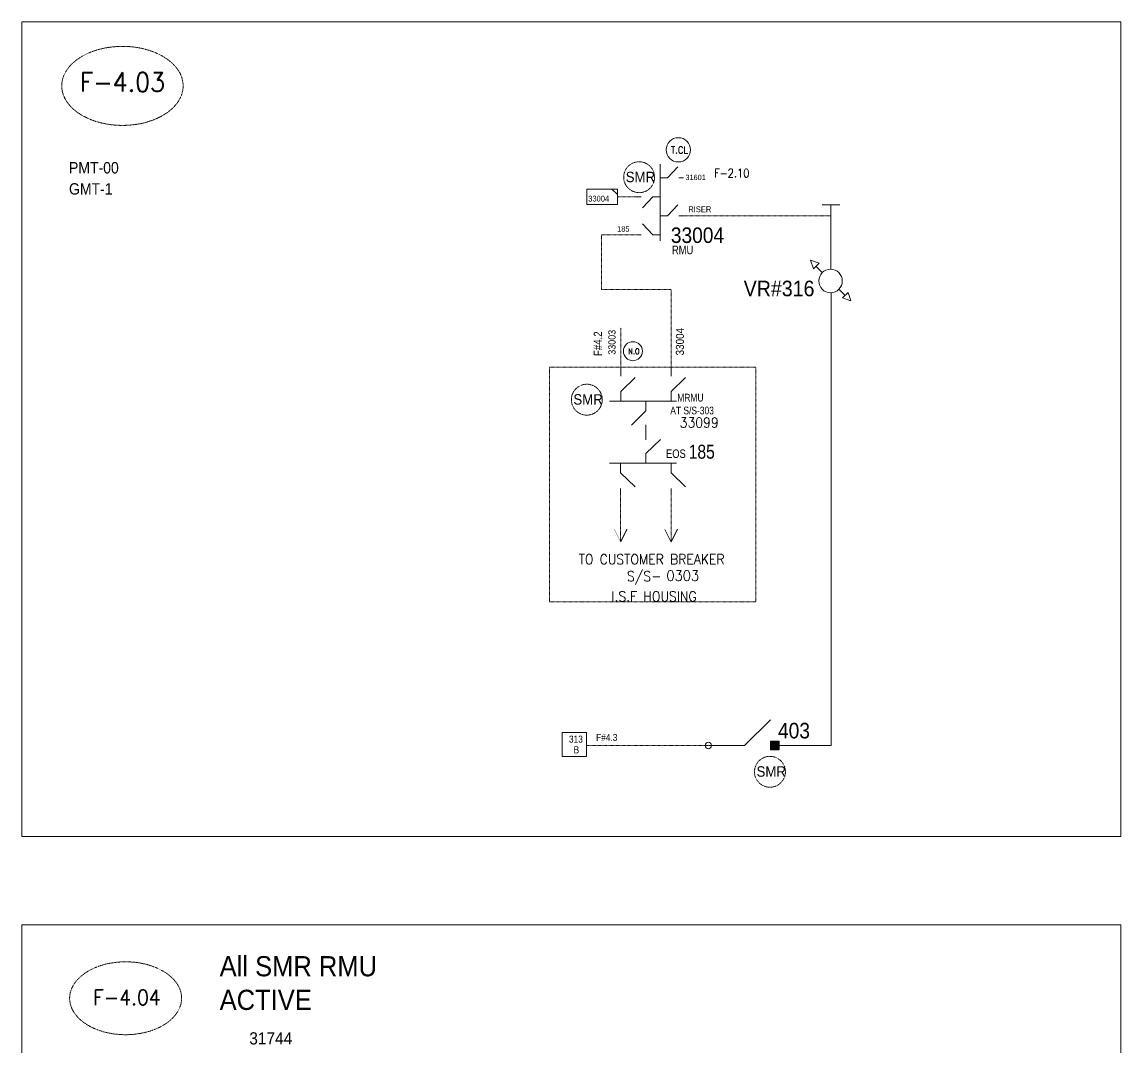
# Model space of a CAD drawing. Header units: metres. Extents: x 65984 to 144644, y -19036 to 23726.
# Drawn here: x 108227 to 109997, y 11641 to 13291 of the extents above; entities that cross this region are included whole.
import ezdxf
from ezdxf.enums import TextEntityAlignment as Align

# ---------------------------------------------------------------- set-up
doc = ezdxf.new("R2010")
doc.units = ezdxf.units.M
doc.header["$MEASUREMENT"] = 0
doc.linetypes.add('DGN Style 3', pattern=[0.013877, 0, -0.013877])
doc.layers.get('0').update_dxf_attribs({"color": 95, "lineweight": 40})
for name, color, linetype, lineweight in [('ABS', 7, 'Continuous', 40), ('ABS NUMBER', 112, 'Continuous', 30), ('d_eos', 111, 'Continuous', 40), ('d_eos no', 121, 'Continuous', 40), ('d_switch', 95, 'Continuous', 40), ('d_tf no', 6, 'Continuous', 40), ('d_ug cable', 95, 'Continuous', 40), ('d_unit sub', 7, 'Continuous', 40), ('d_village name', 7, 'Continuous', 40), ('FDR  2  19', 172, 'Continuous', 40), ('FDR  4  02', 126, 'Continuous', 40), ('fedr no', 95, 'Continuous', 40), ('GRID STATION  04', 7, 'Continuous', 40), ('O H MAIN FEEDER', 4, 'Continuous', 100), ('REGULATOR', 5, 'Continuous', 40), ('SW N O', 114, 'Continuous', 30)]:
    doc.layers.add(name, color=color, linetype=linetype, lineweight=lineweight)
doc.styles.add('NASKHF', font='naskhf.shx', dxfattribs={"height": 8})
doc.styles.add('Style-Arial', font='arial.ttf')
doc.styles.add('Style-ENGINEERING', font='ENGINEERING.shx')
doc.styles.add('Style-msdefault', font='msdefault.shx')
doc.styles.add('Style-STANDARD', font='STANDARD.shx')

# ---------------------------------------------------------------- blocks, each defined once
blk = doc.blocks.new('ABS2_1_1')
at = {"color": 0, "linetype": 'ByBlock', "lineweight": -2, "ltscale": 500}
for q in [(-29900, 43500), (0, 0)]:
    blk.add_line((0, 13600), q, dxfattribs=at)
at = {"color": 0, "linetype": 'ByBlock', "lineweight": -2, "ltscale": 500, "flags": 128}
for points in [[(5000, 43600), (-5000, 43600), (-5000, 53600), (5000, 53600)], [(3791, 49653), (3791, 49653), (3791, 49653)]]:
    blk.add_lwpolyline(points, close=True, dxfattribs=at)
at = {"color": 0, "linetype": 'ByBlock', "lineweight": -2, "ltscale": 500}
for points in [[(5000, 43600), (-5000, 43600), (5000, 53600), (-5000, 53600)], [(3791, 49653), (3791, 49653), (3791, 49653)]]:
    blk.add_solid(points, dxfattribs=at)
blk = doc.blocks.new('TF_8')
at = {"color": 0, "linetype": 'ByBlock', "lineweight": -2}
blk.add_line((6.3, 4.95), (9.9, 1.35), dxfattribs=at)
blk.add_3dface([(-10.1, 4.95), (9.9, 4.95), (9.9, -5.05), (-10.1, -5.05)], dxfattribs=at)
blk = doc.blocks.new('*U1081')
at = {"layer": 'd_eos', "color": 2, "linetype": 'Continuous', "lineweight": 13, "ltscale": 1.957768}
for p, q in [((-4.65, 11.34), (-11.44, 18.34)), ((-12.09, 11.34), (-14.91, 11.34)), ((0, 11.34), (-4.65, 11.34)), ((0, 14.01), (0, -18.32)), ((0, -0.8), (4.65, -0.8)), ((4.65, -0.8), (11.45, -7.81)), ((12.1, -0.8), (14.92, -0.8)), ((-4.65, -12.95), (-11.44, -5.95)), ((-12.09, -12.95), (-14.92, -12.95)), ((0, -12.95), (-4.65, -12.95))]:
    blk.add_line(p, q, dxfattribs=at)
blk = doc.blocks.new('*U2557')
at = {"layer": 'REGULATOR', "color": 7, "linetype": 'Continuous', "lineweight": 13}
for p, q in [((24, 25.1), (13.4, 14.5)), ((-14.9, -13.7), (-25.5, -24.4))]:
    blk.add_line(p, q, dxfattribs=at)
at = {"layer": 'REGULATOR', "color": 7, "linetype": 'Continuous', "lineweight": 13, "flags": 128}
for points in [[(29.5, 20), (34.4, 34.3), (20.1, 29.6)], [(-29.6, -20), (-34.4, -34.3), (-20.1, -29.5)]]:
    blk.add_lwpolyline(points, close=True, dxfattribs=at)
at = {"layer": 'REGULATOR', "color": 7, "linetype": 'Continuous', "lineweight": 13}
blk.add_circle((-0.8, 0.4), 20, dxfattribs=at)
blk = doc.blocks.new('*U1280')
at = {"layer": 'SW N O', "color": 1, "lineweight": 13}
blk.add_circle((0, 0), 16.8, dxfattribs=at)
at = {"layer": 'SW N O', "color": 1, "lineweight": 13, "style": 'Style-STANDARD'}
blk.add_text('T.CL', height=9.6, dxfattribs=at).set_placement((1.7, -0.2), align=Align.MIDDLE_CENTER)
blk = doc.blocks.new('*U1266')
at = {"layer": 'SW N O', "color": 3, "lineweight": 13}
blk.add_circle((0, 0), 16.8, dxfattribs=at)
at = {"layer": 'SW N O', "color": 3, "lineweight": 13, "style": 'Style-STANDARD'}
blk.add_text('N.O', height=9.6, dxfattribs=at).set_placement((1.7, -0.2), align=Align.MIDDLE_CENTER)

msp = doc.modelspace()

# ---------------------------------------------------------------- linework, layer by layer
at = {"layer": 'd_eos', "color": 2, "linetype": 'Continuous', "lineweight": 13, "ltscale": 1.601634}
for p, q in [((109254.9, 13061.6), (109254.9, 12938.3)), ((109266.6, 13039.9), (109283.6, 13057.5)), ((109254.9, 13039.9), (109266.6, 13039.9)), ((109285.2, 13039.9), (109292.3, 13039.9)), ((109224.5, 13008.9), (109217.5, 13008.9)), ((109243.2, 13008.9), (109226.2, 12991.4)), ((109254.9, 13008.9), (109243.2, 13008.9)), ((109266.5, 12978.5), (109283.6, 12996)), ((109243.2, 12948), (109226.2, 12965.6)), ((109254.9, 12978.5), (109266.5, 12978.5)), ((109285.2, 12978.5), (109292.3, 12978.5)), ((109224.5, 12948), (109217.4, 12948)), ((109254.9, 12948), (109243.2, 12948))]:
    msp.add_line(p, q, dxfattribs=at)
at = {"layer": 'd_eos', "color": 7, "linetype": 'Continuous', "lineweight": 13, "ltscale": 1.957768}
for p, q in [((109231.9, 12617.3), (109231.9, 12641.9)), ((109231.9, 12595.4), (109255.3, 12618.1)), ((109231.9, 12579.8), (109231.9, 12595.4)), ((109281.4, 12579.8), (109173.3, 12579.8)), ((109191.2, 12579.8), (109191.2, 12564.2)), ((109272.5, 12579.8), (109272.5, 12564.3)), ((109191.2, 12564.2), (109214.7, 12541.5)), ((109272.5, 12564.3), (109295.9, 12541.5)), ((109191.2, 12539.3), (109191.2, 12529.9)), ((109272.5, 12539.3), (109272.5, 12529.9))]:
    msp.add_line(p, q, dxfattribs=at)
at = {"layer": 'd_ug cable', "color": 2, "linetype": 'DGN Style 3', "lineweight": 13}
msp.add_line((109217.5, 13008.9), (109185.9, 13008.9), dxfattribs=at)
at = {"layer": 'd_ug cable', "color": 5, "linetype": 'DGN Style 3', "lineweight": 13}
for p, q in [((109292.3, 12978.5), (109530.1, 12978.5)), ((109191.5, 12728.2), (109191.5, 12798.1))]:
    msp.add_line(p, q, dxfattribs=at)
at = {"layer": 'd_ug cable', "color": 5, "linetype": 'DGN Style 3', "lineweight": 13, "flags": 128}
for points in [[(109272.5, 12729.6), (109272.5, 12859.8), (109160.5, 12859.8), (109160.5, 12948), (109217.4, 12948)], [(109136, 12124.8), (109333.5, 12124.8)]]:
    msp.add_lwpolyline(points, dxfattribs=at)
at = {"layer": 'd_ug cable', "color": 2, "linetype": 'DGN Style 3', "lineweight": 13}
for centre in [(109221, 13040.8), (109136.7, 12682.2), (109431.8, 12082.5)]:
    msp.add_circle(centre, 24.9, dxfattribs=at)
at = {"layer": 'FDR  2  19', "color": 1, "linetype": 'DGN Style 3', "lineweight": 13}
for p, q in [((109191.2, 12529.9), (109191.2, 12453)), ((109272.5, 12529.9), (109272.5, 12453))]:
    msp.add_line(p, q, dxfattribs=at)
at = {"layer": 'FDR  2  19', "color": 1, "linetype": 'DGN Style 3', "lineweight": 13, "flags": 128}
for points in [[(109180.9, 12473.6), (109191.2, 12453), (109201.5, 12473.6)], [(109262.2, 12473.6), (109272.5, 12453), (109282.8, 12473.6)]]:
    msp.add_lwpolyline(points, dxfattribs=at)
at = {"layer": 'FDR  4  02', "color": 231, "linetype": 'DGN Style 3', "lineweight": 13, "flags": 128}
msp.add_lwpolyline([(109408.9, 12734.7), (109076.4, 12734.7), (109076.4, 12356.6), (109408.9, 12356.6)], close=True, dxfattribs=at)
at = {"layer": 'fedr no', "color": 82, "linetype": 'DGN Style 3', "lineweight": 13, "true_color": 0x1dc70e}
for centre, major_axis in [((108388.5, 13188), (97.8, 0)), ((108393.6, 11717.5), (90.2, 0))]:
    msp.add_ellipse(centre, major_axis=major_axis, ratio=0.651175, dxfattribs=at)
at = {"layer": 'GRID STATION  04', "color": 5, "linetype": 'Continuous', "lineweight": 13, "ltscale": 1.324717, "flags": 128}
msp.add_lwpolyline([(109097.2, 12107.1), (109136, 12107.1), (109136, 12145.9), (109097.2, 12145.9)], close=True, dxfattribs=at)
at = {"layer": 'O H MAIN FEEDER', "color": 5, "lineweight": 13, "ltscale": 1.25019}
for p, q in [((109515.8, 12996.4), (109544.4, 12996.4)), ((109530.1, 12996.4), (109530.1, 12892.6)), ((109333.5, 12124.8), (109373.5, 12124.8))]:
    msp.add_line(p, q, dxfattribs=at)
at = {"layer": 'O H MAIN FEEDER', "color": 140, "lineweight": 13, "ltscale": 0.861012, "flags": 128}
for points in [[(109997.4, 13291), (108226.6, 13291), (108226.6, 11978), (109997.4, 11978)], [(109997.4, 11836), (108226.6, 11836), (108226.6, 10523), (109997.4, 10523)]]:
    msp.add_lwpolyline(points, close=True, dxfattribs=at)
at = {"layer": 'O H MAIN FEEDER', "color": 5, "lineweight": 13, "ltscale": 1.25019, "flags": 128}
msp.add_lwpolyline([(109446.5, 12124.8), (109530.4, 12124.8), (109530.4, 12854.6)], dxfattribs=at)
at = {"layer": 'O H MAIN FEEDER', "color": 5, "lineweight": 13, "ltscale": 1.25019}
msp.add_circle((109332.5, 12125), 5.24, dxfattribs=at)

# ---------------------------------------------------------------- block references
at = {"layer": 'ABS', "color": 2, "linetype": 'Continuous', "lineweight": 13, "ltscale": 2.081193, "xscale": 0.001394400826263671, "yscale": 0.001394400826263671, "zscale": 0.0009234167307392038, "rotation": 269.9999999999997}
msp.add_blockref('ABS2_1_1', (109371.8, 12124.8), dxfattribs=at)
at = {"layer": 'd_eos', "color": 2, "linetype": 'Continuous', "lineweight": 13, "ltscale": 1.957768, "xscale": 3.345914619844394, "yscale": 3.345914619844394, "zscale": 3.345914619844394, "rotation": 270}
msp.add_blockref('*U1081', (109234.6, 12679.7), dxfattribs=at)
at = {"layer": 'd_unit sub', "color": 2, "linetype": 'Continuous', "lineweight": 13, "xscale": 2.455112602885294, "yscale": 2.455112602885294, "zscale": 1.07077042572827}
msp.add_blockref('TF_8', (109161.6, 13009.4), dxfattribs=at)
at = {"layer": 'REGULATOR', "color": 7, "linetype": 'Continuous', "lineweight": 13, "xscale": 0.9485338232858883, "yscale": 0.9485338232858883, "zscale": 0.9485338232858883, "rotation": 90.00000000000001}
msp.add_blockref('*U2557', (109529.8, 12874.3), dxfattribs=at)
at = {"layer": 'SW N O', "color": 1, "lineweight": 13, "xscale": 1.164132240721555, "yscale": 1.164132240721555, "zscale": 1.164132240721555}
msp.add_blockref('*U1280', (109284.1, 13084.9), dxfattribs=at)
at = {"layer": 'SW N O', "color": 3, "lineweight": 13, "xscale": 0.9108641081598468, "yscale": 0.9108641081598468, "zscale": 0.9108641081598468}
msp.add_blockref('*U1266', (109211, 12760.4), dxfattribs=at)

# ---------------------------------------------------------------- texts
at = {"layer": 'ABS NUMBER', "color": 7, "lineweight": 13, "style": 'Style-Arial', "width": 0.9}
msp.add_text('VR#316', height=25.09, dxfattribs=at).set_placement((109389.5, 12874), align=Align.TOP_LEFT)
at = {"layer": 'ABS NUMBER', "color": 2, "lineweight": 13, "style": 'Style-Arial', "width": 0.88}
msp.add_text('403', height=25.09, dxfattribs=at).set_placement((109444.8, 12161.4), align=Align.TOP_LEFT)
at = {"layer": 'd_eos no', "color": 7, "linetype": 'Continuous', "lineweight": 13}
for s, height, style, width, p in [('PMT-00', 18.34, 'Style-Arial', 0.88, (108302.4, 13065.2)), ('GMT-1', 18.34, 'Style-Arial', 0.88, (108302.4, 13031.1)), ('185', 22.58, 'Style-msdefault', 0.833333, (109300.9, 12609.7)), ('EOS', 13.8, 'Style-msdefault', 0.818182, (109264.3, 12602.1))]:
    msp.add_text(s, height=height, dxfattribs=dict(at, style=style, width=width)).set_placement(p, align=Align.TOP_LEFT)
at = {"layer": 'd_eos no', "color": 2, "linetype": 'Continuous', "lineweight": 13}
for s, height, style, width, p in [('33004', 25.09, 'Style-Arial', 0.88, (109272.1, 12934.8)), ('RMU', 13.8, 'Style-msdefault', 0.818182, (109273.9, 12916.7))]:
    msp.add_text(s, height=height, dxfattribs=dict(at, style=style, width=width)).set_placement(p)
at = {"layer": 'd_eos no', "color": 7, "linetype": 'Continuous', "lineweight": 13, "ltscale": 0.9, "insert": (109271.2, 12691.7), "char_height": 12.42, "attachment_point": 1, "style": 'NASKHF'}
msp.add_mtext('\\Fmsdefault;\\H1x;\\W0.818182;   MRMU \\PAT S/S-303', dxfattribs=at)
at = {"layer": 'd_switch', "color": 3, "linetype": 'Continuous', "lineweight": 13, "style": 'Style-ENGINEERING', "width": 0.857143}
msp.add_text('31601', height=8.61, dxfattribs=at).set_placement((109328.4, 13044.8), align=Align.TOP_RIGHT)
at = {"layer": 'd_switch', "color": 3, "linetype": 'Continuous', "lineweight": 13, "style": 'Style-ENGINEERING', "width": 0.921053}
msp.add_text('RISER', height=9.53, rotation=359.9925, dxfattribs=at).set_placement((109337.3, 12993.9), align=Align.TOP_RIGHT)
at = {"layer": 'd_switch', "color": 3, "linetype": 'Continuous', "lineweight": 13, "style": 'Style-ENGINEERING', "width": 0.857143}
msp.add_text('185', height=8.61, dxfattribs=at).set_placement((109185.7, 12961.7), align=Align.TOP_LEFT)
at = {"layer": 'd_switch', "color": 1, "linetype": 'Continuous', "lineweight": 13, "ltscale": 1.152143, "style": 'Style-ENGINEERING', "width": 0.921053}
msp.add_text('33003', height=11.71, rotation=90, dxfattribs=at).set_placement((109171.3, 12754.7), align=Align.TOP_LEFT)
at = {"layer": 'd_switch', "color": 5, "linetype": 'Continuous', "lineweight": 13, "ltscale": 1.236797, "style": 'Style-ENGINEERING', "width": 0.921053}
msp.add_text('33004', height=12.92, rotation=90, dxfattribs=at).set_placement((109280.2, 12753.6), align=Align.TOP_LEFT)
at = {"layer": 'd_tf no', "color": 1, "linetype": 'Continuous', "lineweight": 40, "style": 'Style-msdefault', "width": 0.945946}
for p in [(109199.4, 13049.6), (109115.1, 12691.1), (109410.2, 12091.4)]:
    msp.add_text('SMR', height=16.83, dxfattribs=at).set_placement(p, align=Align.TOP_LEFT)
at = {"layer": 'd_tf no', "color": 2, "linetype": 'Continuous', "lineweight": 13, "style": 'Style-msdefault', "width": 0.945946}
msp.add_text('33004', height=9.28, dxfattribs=at).set_placement((109139, 13010.9), align=Align.TOP_LEFT)
at = {"layer": 'd_tf no', "color": 121, "linetype": 'Continuous', "lineweight": 13, "style": 'Style-msdefault', "width": 0.945946}
msp.add_text('31744', height=19.69, dxfattribs=at).set_placement((108592.9, 11662.7), align=Align.TOP_LEFT)
at = {"layer": 'd_tf no', "color": 121, "linetype": 'Continuous', "lineweight": 40, "insert": (108545.1, 11785.4), "char_height": 32.509, "attachment_point": 1, "style": 'NASKHF'}
msp.add_mtext('\\Fmsdefault;\\H1x;\\W0.945946;All SMR RMU \\PACTIVE', dxfattribs=at)
at = {"layer": 'd_village name', "color": 2, "linetype": 'Continuous', "lineweight": 13, "style": 'Style-STANDARD'}
msp.add_text('33099', height=16.06, dxfattribs=at).set_placement((109317.8, 12645.4), align=Align.MIDDLE_CENTER)
at = {"layer": 'd_village name', "color": 7, "linetype": 'Continuous', "lineweight": 13, "style": 'Style-STANDARD'}
for s, height, p in [('TO CUSTOMER BREAKER', 16.062, (109241.1, 12425)), ('S/S-', 16.06, (109229.1, 12397.7)), ('0303', 16.84, (109291.3, 12398.5)), ('I.S.F HOUSING', 16.062, (109245, 12365.1))]:
    msp.add_text(s, height=height, dxfattribs=at).set_placement(p, align=Align.MIDDLE_CENTER)
at = {"layer": 'fedr no', "color": 55, "linetype": 'Continuous', "lineweight": 13, "style": 'Style-STANDARD', "width": 0.909091}
msp.add_text('F-2.10', height=14.03, dxfattribs=at).set_placement((109370.2, 13047.5), align=Align.MIDDLE_CENTER)
at = {"layer": 'fedr no', "color": 6, "linetype": 'Continuous', "lineweight": 13, "attachment_point": 5, "style": 'Style-STANDARD'}
for s, insert, char_height in [('F-4.03', (108388.5, 13194.2), 30.81), ('F-4.04', (108395.7, 11718.8), 24.42)]:
    msp.add_mtext(s, dxfattribs=dict(at, insert=insert, char_height=char_height))
at = {"layer": 'GRID STATION  04', "color": 55, "linetype": 'Continuous', "lineweight": 13, "ltscale": 1.250822, "style": 'Style-msdefault', "width": 0.888889}
msp.add_text('F#4.2', height=13.11, rotation=90, dxfattribs=at).set_placement((109147.9, 12752.5), align=Align.TOP_LEFT)
at = {"layer": 'GRID STATION  04', "color": 5, "linetype": 'Continuous', "lineweight": 13, "style": 'Style-msdefault', "width": 0.888889}
for s, height, p in [('313', 11.29, (109107.9, 12140.8)), ('F#4.3', 11.29, (109151.7, 12143.5)), ('B', 11.3, (109115.5, 12123.6))]:
    msp.add_text(s, height=height, dxfattribs=at).set_placement(p, align=Align.TOP_LEFT)

doc.saveas('drawing.dxf')
